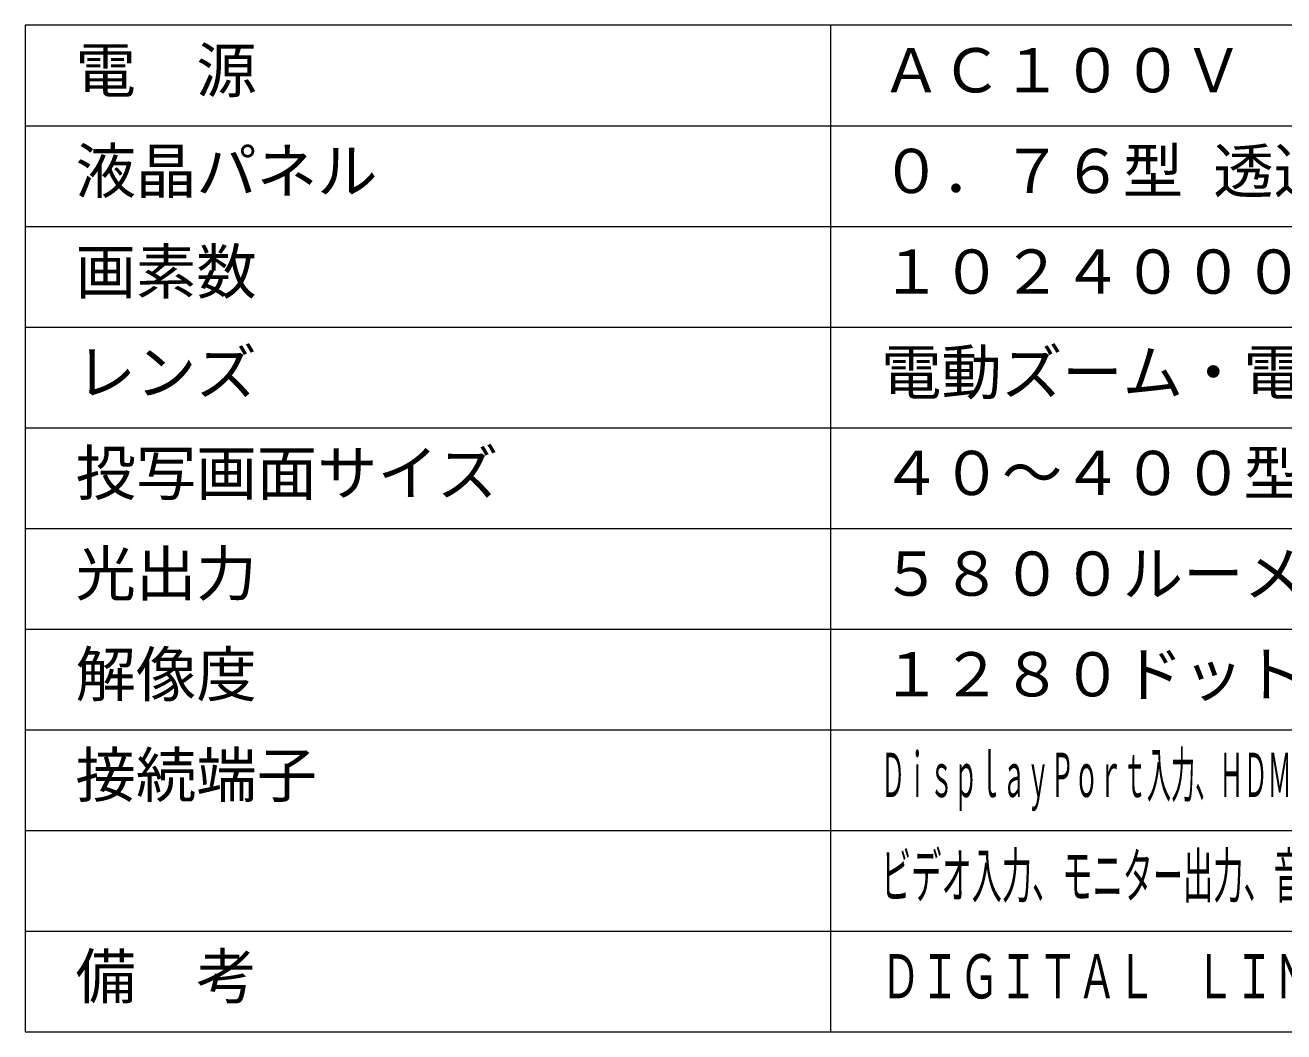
# Model space of a CAD drawing. Units: millimetres, scale not verified. Extents: x -63 to 62, y -56 to 57.
# Drawn here: x -62.5 to 0, y -56.5 to -6.5 of the extents above; entities that cross this region are included whole.
import ezdxf
from ezdxf.enums import TextEntityAlignment as Align

# ---------------------------------------------------------------- set-up
doc = ezdxf.new("R2010")
doc.units = ezdxf.units.MM
doc.header["$LTSCALE"] = 0.125
doc.layers.add('0-2_MOJI1', color=7, linetype='Continuous')
doc.layers.add('0-3_WAKU', color=1, linetype='Continuous', lineweight=18)
doc.styles.add('ＭＳ ゴシック', font='')
doc.styles.get('ＭＳ ゴシック').set_extended_font_data('MS Gothic')

msp = doc.modelspace()

# ---------------------------------------------------------------- linework, layer by layer
at = {"layer": '0-3_WAKU', "color": 4}
for p, q in [((-62.5005, -6.4939), (-62.5005, -56.4939)), ((62.4995, -6.4939), (-62.5005, -6.4939)), ((-22.5005, -56.4939), (-22.5005, -6.4939)), ((-62.5005, -56.4939), (62.4995, -56.4939))]:
    msp.add_line(p, q, dxfattribs=at)
at = {"layer": '0-3_WAKU'}
for p, q in [((-62.5005, -11.4939), (62.4995, -11.4939)), ((-62.5005, -16.4939), (62.4995, -16.4939)), ((-62.5005, -21.4939), (62.4995, -21.4939)), ((-62.5005, -26.4939), (62.4995, -26.4939)), ((-62.5005, -31.4939), (62.4995, -31.4939)), ((-62.5005, -36.4939), (62.4995, -36.4939)), ((-62.5005, -41.4939), (62.4995, -41.4939)), ((-62.5005, -46.4939), (62.4995, -46.4939)), ((-62.5005, -51.4939), (62.4995, -51.4939))]:
    msp.add_line(p, q, dxfattribs=at)

# ---------------------------------------------------------------- texts
at = {"layer": '0-2_MOJI1', "style": 'ＭＳ ゴシック'}
for s, p in [('電\u3000源', (-60.0005, -10.4939)), ('ＡＣ１００Ｖ\u3000５０／６０Ｈｚ', (-20.0005, -10.4939)), ('液晶パネル', (-60.0005, -15.4939)), ('０．７６型 透過型液晶パネル ３原色方式', (-20.0005, -15.4939)), ('画素数', (-60.0005, -20.4939)), ('１０２４０００画素×３枚', (-20.0005, -20.4939)), ('レンズ', (-60.0005, -25.4939)), ('電動ズーム・電動フォーカス', (-20.0005, -25.4939)), ('投写画面サイズ', (-60.0005, -30.4939)), ('４０～４００型（アスペクト比１６：１０）', (-20.0005, -30.4939)), ('光出力', (-60.0005, -35.4939)), ('５８００ルーメン（オート／ノーマルモード時）', (-20.0005, -35.4939)), ('解像度', (-60.0005, -40.4939)), ('１２８０ドット×８００ドット', (-20.0005, -40.4939)), ('接続端子', (-60.0005, -45.4939)), ('備\u3000考', (-60.0005, -55.4939))]:
    msp.add_text(s, height=2.199, dxfattribs=at).set_placement(p, align=Align.BOTTOM_LEFT)
for s, width, p in [('ＤｉｓｐｌａｙＰｏｒｔ入力、ＨＤＭＩ入力、ＤＶＩ－Ｄ入力、ＲＧＢ入力（ＢＮＣ×５／高密度\u3000Ｄ－Ｓｕｂ１５Ｐ・メス型）、', 0.4, (-20.0005, -45.4939)), ('ビデオ入力、モニター出力、音声入力／出力、シリアル入力、リモート入力、ＬＡＮ', 0.5, (-20.0005, -50.4939)), ('ＤＩＧＩＴＡＬ\u3000ＬＩＮＫ（ＬＡＮと共用）、デイライトビューベーシック', 0.65, (-20.0005, -55.4939))]:
    msp.add_text(s, height=2.199, dxfattribs=dict(at, width=width)).set_placement(p, align=Align.BOTTOM_LEFT)

doc.saveas('drawing.dxf')
